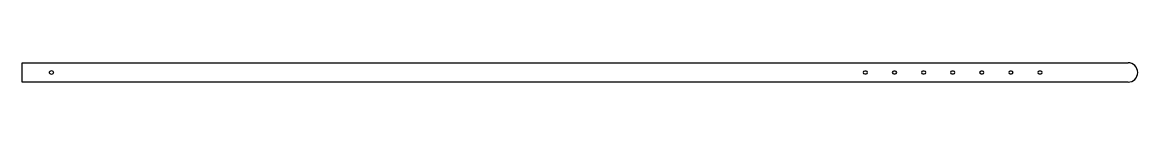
# Model space of a CAD drawing. Header units: millimetres. Extents: x 1192 to 2342, y 1427 to 1447.
import ezdxf

# ---------------------------------------------------------------- set-up
doc = ezdxf.new("R2010")
doc.units = ezdxf.units.MM

# ---------------------------------------------------------------- blocks, each defined once
blk = doc.blocks.new('*U3')
blk.add_lwpolyline([(0, 1.5, 1), (0, -1.5), (1.5, -1.5, 1), (1.5, 1.5)], format="xyb", close=True)
blk = doc.blocks.new('*U4')
at = {"color": 0, "linetype": 'ByBlock', "lineweight": -2, "transparency": 16777216, "rotation": 180}
for p in [(2062.3, 1437.2), (2092.3, 1437.2), (2122.3, 1437.2), (2152.3, 1437.2), (2182.3, 1437.2), (2212.3, 1437.2), (2242.3, 1437.2)]:
    blk.add_blockref('*U3', p, dxfattribs=at)

msp = doc.modelspace()

# ---------------------------------------------------------------- linework, layer by layer
msp.add_lwpolyline([(2332.3, 1427.2), (1192.3, 1427.2), (1192.3, 1447.2), (2332.3, 1447.2)])
msp.add_circle((1222.3, 1437.2), 2)
msp.add_arc((2332.3, 1437.2), 10, 270, 90)

# ---------------------------------------------------------------- block references
msp.add_blockref('*U4', (0, 0))

doc.saveas('drawing.dxf')
